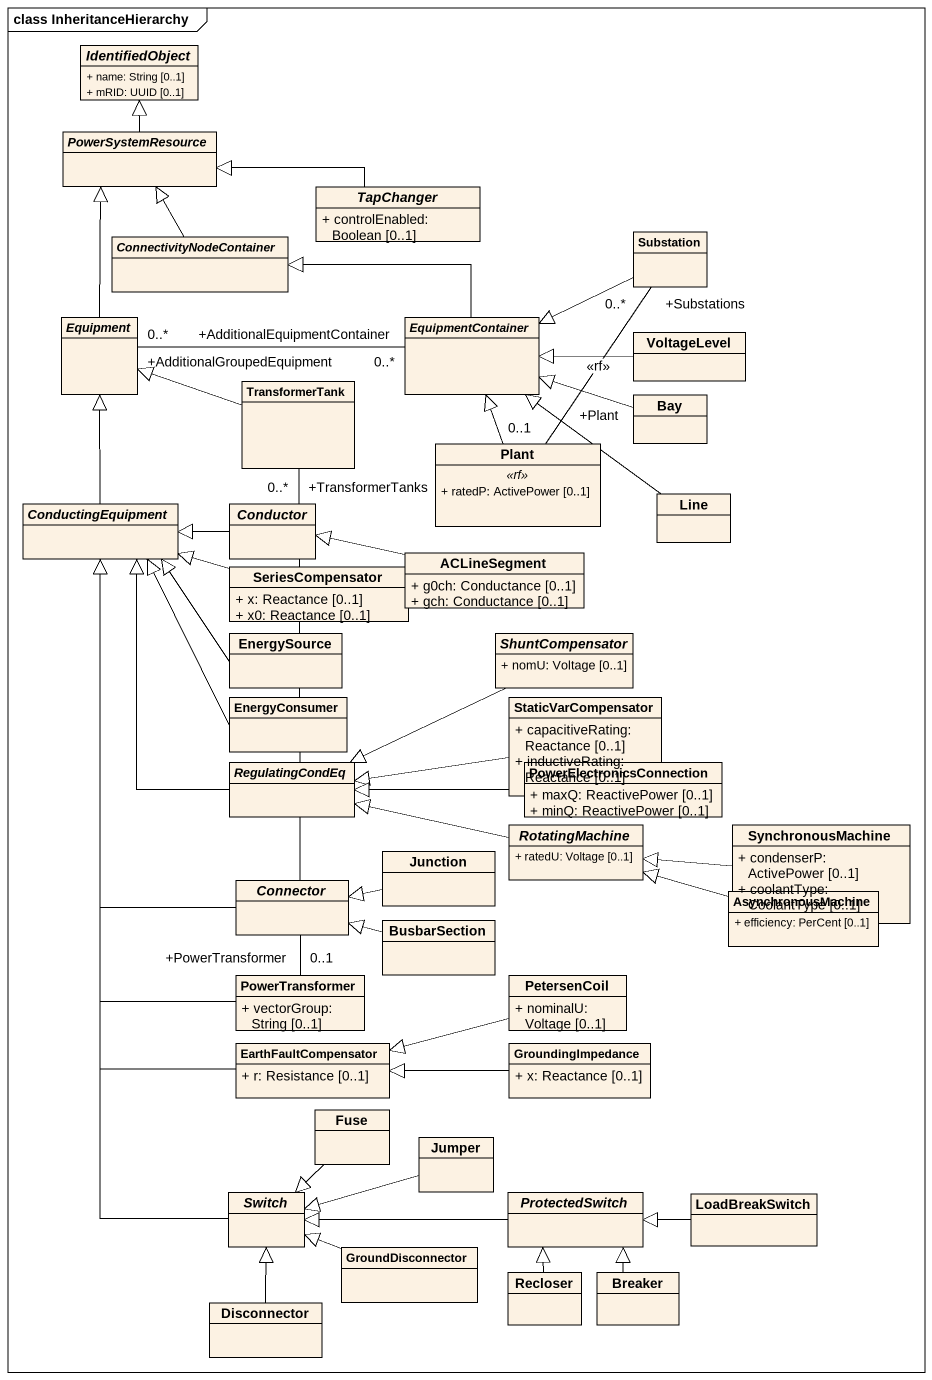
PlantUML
@startuml
mainframe class InheritanceHierarchy
hide circle
hide empty members
skinparam classAttributeIconSize 0
abstract class IdentifiedObject {
  + name: String [0..1]
  + mRID: UUID [0..1]
}
abstract class PowerSystemResource
abstract class TapChanger {
  + controlEnabled: Boolean [0..1]
}
class Substation
abstract class ConnectivityNodeContainer
abstract class Equipment
abstract class EquipmentContainer
class VoltageLevel
class TransformerTank
class Bay
class Plant {
  .. <<rf>> ..
  + ratedP: ActivePower [0..1]
}
abstract class ConductingEquipment
abstract class Conductor
class Line
class SeriesCompensator {
  + x: Reactance [0..1]
  + x0: Reactance [0..1]
}
class ACLineSegment {
  + g0ch: Conductance [0..1]
  + gch: Conductance [0..1]
}
class EnergySource
abstract class ShuntCompensator {
  + nomU: Voltage [0..1]
}
class EnergyConsumer
class StaticVarCompensator {
  + capacitiveRating: Reactance [0..1]
  + inductiveRating: Reactance [0..1]
}
abstract class RegulatingCondEq
class PowerElectronicsConnection {
  + maxQ: ReactivePower [0..1]
  + minQ: ReactivePower [0..1]
}
class Junction
abstract class RotatingMachine {
  + ratedU: Voltage [0..1]
}
class SynchronousMachine {
  + condenserP: ActivePower [0..1]
  + coolantType: CoolantType [0..1]
}
abstract class Connector
class AsynchronousMachine {
  + efficiency: PerCent [0..1]
}
class BusbarSection
class PowerTransformer {
  + vectorGroup: String [0..1]
}
class PetersenCoil {
  + nominalU: Voltage [0..1]
}
class EarthFaultCompensator {
  + r: Resistance [0..1]
}
class GroundingImpedance {
  + x: Reactance [0..1]
}
class Fuse
class Jumper
abstract class Switch
abstract class ProtectedSwitch
class LoadBreakSwitch
class GroundDisconnector
class Disconnector
class Recloser
class Breaker
PowerSystemResource -up-|> IdentifiedObject
TapChanger -left-|> PowerSystemResource
Substation -left-|> EquipmentContainer
ConnectivityNodeContainer -up-|> PowerSystemResource
Equipment -up-|> PowerSystemResource
EquipmentContainer -left-|> ConnectivityNodeContainer
EquipmentContainer "+AdditionalEquipmentContainer\n0..*" -left- "+AdditionalGroupedEquipment\n0..*" Equipment
VoltageLevel -left-|> EquipmentContainer
TransformerTank -left-|> Equipment
TransformerTank "+TransformerTanks\n0..*" -- "+PowerTransformer\n0..1" PowerTransformer
Bay -left-|> EquipmentContainer
Plant "+Plant\n0..1" -up- "+Substations\n0..*" Substation : <<rf>>
Plant -up-|> EquipmentContainer
ConductingEquipment -up-|> Equipment
Conductor -left-|> ConductingEquipment
Line -up-|> EquipmentContainer
SeriesCompensator -left-|> ConductingEquipment
ACLineSegment -left-|> Conductor
EnergySource -up-|> ConductingEquipment
ShuntCompensator -left-|> RegulatingCondEq
EnergyConsumer -up-|> ConductingEquipment
StaticVarCompensator -left-|> RegulatingCondEq
RegulatingCondEq -up-|> ConductingEquipment
PowerElectronicsConnection -left-|> RegulatingCondEq
Junction -left-|> Connector
RotatingMachine -left-|> RegulatingCondEq
SynchronousMachine -left-|> RotatingMachine
Connector -up-|> ConductingEquipment
AsynchronousMachine -left-|> RotatingMachine
BusbarSection -left-|> Connector
PowerTransformer -up-|> ConductingEquipment
PetersenCoil -left-|> EarthFaultCompensator
EarthFaultCompensator -up-|> ConductingEquipment
GroundingImpedance -left-|> EarthFaultCompensator
Fuse --|> Switch
Jumper -left-|> Switch
Switch -up-|> ConductingEquipment
ProtectedSwitch -left-|> Switch
LoadBreakSwitch -left-|> ProtectedSwitch
GroundDisconnector -left-|> Switch
Disconnector -up-|> Switch
Recloser -up-|> ProtectedSwitch
Breaker -up-|> ProtectedSwitch
@enduml
